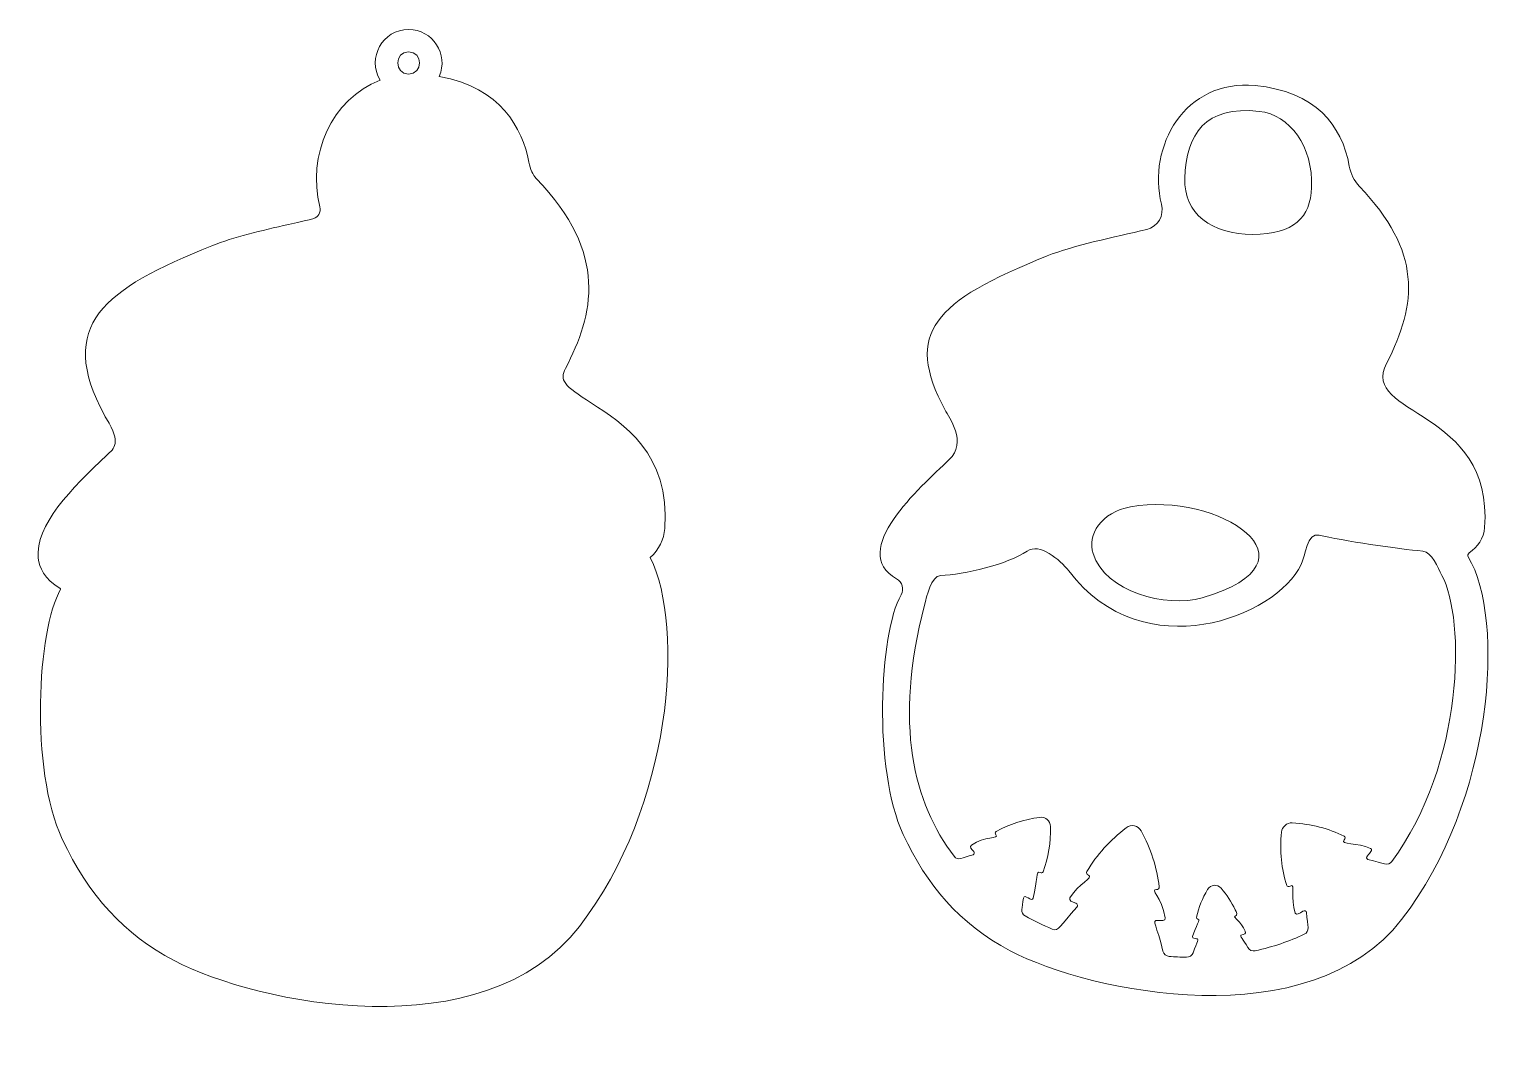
# Model space of a CAD drawing. Header units: inches. Extents: x 1.3 to 8.75, y -0.18 to 4.98.
import ezdxf

# ---------------------------------------------------------------- set-up
doc = ezdxf.new("R2010")
doc.units = ezdxf.units.IN
doc.header["$MEASUREMENT"] = 0
doc.layers.add('_U+0421_U+043B_U+043E_U+0439 1', color=7, linetype='Continuous')

msp = doc.modelspace()

# ---------------------------------------------------------------- linework, layer by layer
at = {"layer": '_U+0421_U+043B_U+043E_U+0439 1', "color": 12, "lineweight": 9, "true_color": 0xe30613}
for points, knots in [([(4.4314, 2.3122), (4.4747, 2.3525), (4.5002, 2.4035), (4.5043, 2.4587), (4.532, 2.8368), (4.2926, 2.9897), (4.1342, 3.0908), (3.9925, 3.1812), (3.9729, 3.2074), (4.0031, 3.2658), (4.1437, 3.5376), (4.2231, 3.842), (3.8555, 4.225), (3.8381, 4.2431), (3.8261, 4.2702), (3.8187, 4.3079), (3.7852, 4.4775), (3.6784, 4.684), (3.3657, 4.7398), (3.4149, 4.8511), (3.3333, 4.9765), (3.2115, 4.9765), (3.0803, 4.9765), (2.9994, 4.8328), (3.0674, 4.7207), (2.8225, 4.6273), (2.6977, 4.3397), (2.7635, 4.0811), (2.7669, 4.0677), (2.765, 4.054), (2.7581, 4.0426), (2.7456, 4.0218), (2.7401, 4.0235), (2.6057, 3.9928), (2.4689, 3.9616), (2.3275, 3.9293), (2.2189, 3.8856), (1.6708, 3.6652), (1.4315, 3.4862), (1.6757, 3.0296), (1.6783, 3.0248), (1.682, 3.0187), (1.6865, 3.0113), (1.7614, 2.8881), (1.7264, 2.8634), (1.6884, 2.828), (1.5107, 2.6625), (1.3227, 2.4721), (1.3424, 2.3078), (1.3476, 2.2637), (1.3711, 2.2015), (1.453, 2.1555), (1.4547, 2.1546), (1.4555, 2.1531), (1.4546, 2.1515), (1.3377, 1.9464), (1.298, 1.2459), (1.4634, 0.8905), (1.5961, 0.6053), (1.7756, 0.4105), (2.0283, 0.2777), (2.4495, 0.0562), (3.5908, -0.176), (4.0741, 0.4505), (4.5397, 1.0543), (4.6068, 1.9568), (4.4314, 2.3122)], [0, 0, 0, 0, 1, 1, 1, 2, 2, 2, 3, 3, 3, 4, 4, 4, 5, 5, 5, 6, 6, 6, 7, 7, 7, 8, 8, 8, 9, 9, 9, 10, 10, 10, 11, 11, 11, 12, 12, 12, 13, 13, 13, 14, 14, 14, 15, 15, 15, 16, 16, 16, 17, 17, 17, 18, 18, 18, 19, 19, 19, 20, 20, 20, 21, 21, 21, 22, 22, 22, 22]), ([(3.2115, 4.7519), (3.1393, 4.7519), (3.1394, 4.8639), (3.2115, 4.8639), (3.2837, 4.8639), (3.2836, 4.7519), (3.2115, 4.7519)], [0, 0, 0, 0, 1, 1, 1, 2, 2, 2, 2]), ([(8.5598, 2.3154), (8.5559, 2.322), (8.5578, 2.3301), (8.5642, 2.3347), (8.6073, 2.3652), (8.6382, 2.4085), (8.6422, 2.4628), (8.6864, 3.0659), (8.0094, 3.0251), (8.1471, 3.2915), (8.3044, 3.5955), (8.3244, 3.8565), (8.0104, 4.1846), (7.9835, 4.2127), (7.9663, 4.2486), (7.9594, 4.287), (7.9216, 4.4952), (7.789, 4.6641), (7.4838, 4.6937), (7.131, 4.7278), (6.9378, 4.3848), (7.0116, 4.0949), (7.0259, 4.0385), (6.9932, 3.981), (6.9367, 3.9673), (6.7693, 3.9267), (6.5711, 3.889), (6.4336, 3.8337), (5.8623, 3.6039), (5.7096, 3.4474), (5.9189, 3.056), (5.9376, 3.0211), (6.0346, 2.8938), (5.9388, 2.8042), (5.7911, 2.666), (5.4278, 2.3427), (5.6743, 2.2043), (5.7035, 2.1879), (5.7131, 2.152), (5.697, 2.1238), (5.5859, 1.9287), (5.5551, 1.2426), (5.7079, 0.9141), (5.8258, 0.6609), (5.9886, 0.4637), (6.2482, 0.3272), (6.6542, 0.1137), (7.7634, -0.1118), (8.2235, 0.4847), (8.6879, 1.0868), (8.7476, 1.9997), (8.5598, 2.3154)], [0, 0, 0, 0, 1, 1, 1, 2, 2, 2, 3, 3, 3, 4, 4, 4, 5, 5, 5, 6, 6, 6, 7, 7, 7, 8, 8, 8, 9, 9, 9, 10, 10, 10, 11, 11, 11, 12, 12, 12, 13, 13, 13, 14, 14, 14, 15, 15, 15, 16, 16, 16, 17, 17, 17, 17]), ([(7.1291, 4.2252), (7.1372, 4.4504), (7.2294, 4.5928), (7.5048, 4.5636), (7.6593, 4.5472), (7.7763, 4.3862), (7.769, 4.1791), (7.7638, 4.0292), (7.6793, 3.9428), (7.4721, 3.9428), (7.2649, 3.9428), (7.1226, 4.0467), (7.1291, 4.2252)], [0, 0, 0, 0, 1, 1, 1, 2, 2, 2, 3, 3, 3, 4, 4, 4, 4]), ([(6.8555, 2.5676), (7.2945, 2.6475), (7.8514, 2.2921), (7.2174, 2.109), (7.0331, 2.0558), (6.7287, 2.1392), (6.666, 2.3316), (6.6355, 2.4254), (6.7066, 2.5405), (6.8555, 2.5676)], [0, 0, 0, 0, 1, 1, 1, 2, 2, 2, 3, 3, 3, 3]), ([(8.1738, 0.7784), (8.1544, 0.7522), (8.1363, 0.7693), (8.0536, 0.7885), (8.0458, 0.7903), (8.0443, 0.7997), (8.0509, 0.8071), (8.0635, 0.8216), (8.0803, 0.8368), (8.0668, 0.8436), (8.0026, 0.8755), (7.9107, 0.8603), (7.9338, 0.8873), (7.9393, 0.8938), (7.9391, 0.9021), (7.9332, 0.9051), (7.8561, 0.9445), (7.7671, 0.9669), (7.6713, 0.9727), (7.6442, 0.9743), (7.6195, 0.9531), (7.617, 0.9262), (7.608, 0.8306), (7.6166, 0.7392), (7.6438, 0.657), (7.6458, 0.651), (7.6535, 0.6489), (7.6615, 0.6539), (7.6898, 0.6714), (7.6595, 0.5917), (7.6867, 0.5171), (7.6917, 0.5036), (7.7091, 0.5163), (7.7248, 0.5264), (7.7332, 0.5319), (7.7424, 0.5292), (7.743, 0.5211), (7.7486, 0.4484), (7.7622, 0.4249), (7.7322, 0.4108), (7.6564, 0.3752), (7.574, 0.3467), (7.4843, 0.3268), (7.4697, 0.3236), (7.4546, 0.3305), (7.4471, 0.3434), (7.4223, 0.3863), (7.4062, 0.4032), (7.4125, 0.4058), (7.4276, 0.412), (7.4416, 0.4105), (7.4341, 0.4259), (7.4099, 0.4756), (7.3732, 0.4984), (7.3808, 0.5003), (7.4005, 0.5052), (7.388, 0.5229), (7.383, 0.5337), (7.3647, 0.5729), (7.3409, 0.6096), (7.3125, 0.6429), (7.2937, 0.665), (7.2583, 0.6621), (7.2437, 0.637), (7.2179, 0.5932), (7.199, 0.5458), (7.1882, 0.4966), (7.1873, 0.4924), (7.1902, 0.488), (7.1952, 0.4874), (7.213, 0.4854), (7.1819, 0.4532), (7.1687, 0.3988), (7.1664, 0.3893), (7.1784, 0.389), (7.1884, 0.3881), (7.2037, 0.3868), (7.1914, 0.3753), (7.1709, 0.3175), (7.1659, 0.3035), (7.1524, 0.2944), (7.1375, 0.2947), (7.107, 0.2953), (7.0784, 0.2967), (7.0501, 0.2987), (7.035, 0.2998), (7.0224, 0.3105), (7.0189, 0.3252), (6.9877, 0.4552), (6.9611, 0.4814), (6.9913, 0.4802), (7.0102, 0.4795), (7.0326, 0.4757), (7.0299, 0.4928), (7.0128, 0.6018), (6.9511, 0.6366), (6.9861, 0.6357), (6.9945, 0.6355), (7.0011, 0.6419), (7.0002, 0.6494), (6.9886, 0.7469), (6.957, 0.8426), (6.9086, 0.9322), (6.8938, 0.9596), (6.8583, 0.9672), (6.8337, 0.9482), (6.7529, 0.8861), (6.685, 0.8116), (6.6347, 0.7273), (6.631, 0.7211), (6.6337, 0.7125), (6.6423, 0.709), (6.6725, 0.6963), (6.5909, 0.666), (6.5495, 0.5947), (6.5411, 0.5803), (6.5615, 0.5738), (6.5786, 0.5671), (6.5878, 0.5635), (6.5908, 0.5532), (6.5846, 0.5466), (6.4967, 0.4537), (6.4947, 0.4222), (6.4596, 0.437), (6.4138, 0.4564), (6.3682, 0.4783), (6.3234, 0.503), (6.296, 0.5181), (6.3084, 0.5427), (6.315, 0.5927), (6.3186, 0.619), (6.3574, 0.57), (6.3635, 0.5922), (6.3885, 0.6833), (6.3749, 0.7355), (6.3984, 0.7216), (6.4051, 0.7177), (6.4119, 0.7199), (6.4139, 0.7253), (6.4407, 0.7961), (6.4529, 0.8735), (6.4514, 0.9537), (6.4508, 0.9839), (6.4266, 1.0046), (6.3967, 1.0006), (6.3173, 0.9898), (6.2426, 0.9659), (6.1767, 0.9286), (6.1715, 0.9257), (6.1708, 0.9184), (6.1753, 0.913), (6.1939, 0.8903), (6.1181, 0.9068), (6.052, 0.8598), (6.0408, 0.8518), (6.0536, 0.8406), (6.0638, 0.8285), (6.0691, 0.8223), (6.0673, 0.814), (6.0605, 0.8119), (6.0053, 0.7958), (5.9838, 0.7796), (5.9646, 0.8045), (5.76, 1.0703), (5.6601, 1.4708), (5.8147, 2.0714), (5.8262, 2.116), (5.8481, 2.218), (5.8969, 2.2206), (6.0127, 2.2268), (6.2379, 2.2774), (6.3334, 2.3443), (6.3947, 2.3872), (6.4991, 2.3023), (6.5436, 2.2438), (6.922, 1.748), (7.5893, 2.0115), (7.7165, 2.2764), (7.7369, 2.3189), (7.7474, 2.4406), (7.807, 2.4254), (7.919, 2.3968), (8.2104, 2.3545), (8.3299, 2.3443), (8.3761, 2.3403), (8.4053, 2.2605), (8.4266, 2.2209), (8.5464, 1.9984), (8.5387, 1.2729), (8.1738, 0.7784)], [0, 0, 0, 0, 1, 1, 1, 2, 2, 2, 3, 3, 3, 4, 4, 4, 5, 5, 5, 6, 6, 6, 7, 7, 7, 8, 8, 8, 9, 9, 9, 10, 10, 10, 11, 11, 11, 12, 12, 12, 13, 13, 13, 14, 14, 14, 15, 15, 15, 16, 16, 16, 17, 17, 17, 18, 18, 18, 19, 19, 19, 20, 20, 20, 21, 21, 21, 22, 22, 22, 23, 23, 23, 24, 24, 24, 25, 25, 25, 26, 26, 26, 27, 27, 27, 28, 28, 28, 29, 29, 29, 30, 30, 30, 31, 31, 31, 32, 32, 32, 33, 33, 33, 34, 34, 34, 35, 35, 35, 36, 36, 36, 37, 37, 37, 38, 38, 38, 39, 39, 39, 40, 40, 40, 41, 41, 41, 42, 42, 42, 43, 43, 43, 44, 44, 44, 45, 45, 45, 46, 46, 46, 47, 47, 47, 48, 48, 48, 49, 49, 49, 50, 50, 50, 51, 51, 51, 52, 52, 52, 53, 53, 53, 54, 54, 54, 55, 55, 55, 56, 56, 56, 57, 57, 57, 58, 58, 58, 59, 59, 59, 60, 60, 60, 61, 61, 61, 62, 62, 62, 63, 63, 63, 63])]:
    msp.add_open_spline(points, degree=3, knots=knots, dxfattribs=at)

doc.saveas('drawing.dxf')
